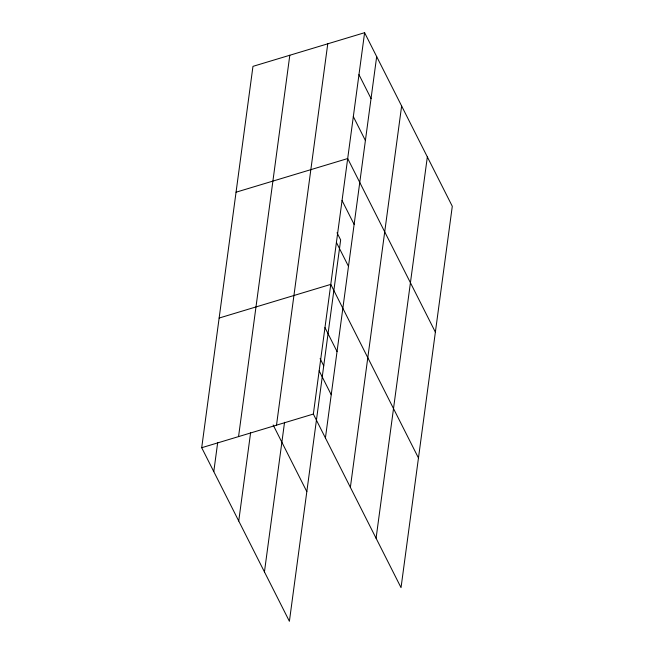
<?xml version="1.0" encoding="UTF-8"?>
<svg xmlns="http://www.w3.org/2000/svg" width="654" height="654" viewBox="0 0 654 654"><rect width="100%" height="100%" fill="white"/><g stroke="black" fill="none" stroke-linecap="round" stroke-linejoin="round"><path stroke-width="0.98" d="M337.023 232.759L340.652 239.944L289.395 621.3L201.71 447.712L252.967 66.356L364.605 32.7L452.29 206.288L401.033 587.644L313.348 414.056L364.605 32.7M213.784 471.616L217.7 442.472M238.555 436.602L289.812 55.247M238.735 521.009L250.629 432.564M276.503 425.165L327.76 43.81M264.445 571.907L284.555 422.271M325.422 437.959L376.679 56.604M350.372 487.361L401.63 105.997M376.083 538.25L427.34 156.895M236.053 192.202L347.691 158.546L435.376 332.134M219.139 318.048L330.777 284.392L418.462 457.98M201.71 447.712L313.348 414.056M358.964 74.646L371.039 98.558M353.323 116.6L365.398 140.504M342.05 200.5L354.125 224.404M336.409 242.446L348.484 266.35M324.964 327.613L337.039 351.525M320.108 358.605L323.738 365.79M319.152 370.834L331.226 394.738M273.151 424.977L306.824 491.636"/></g></svg>
